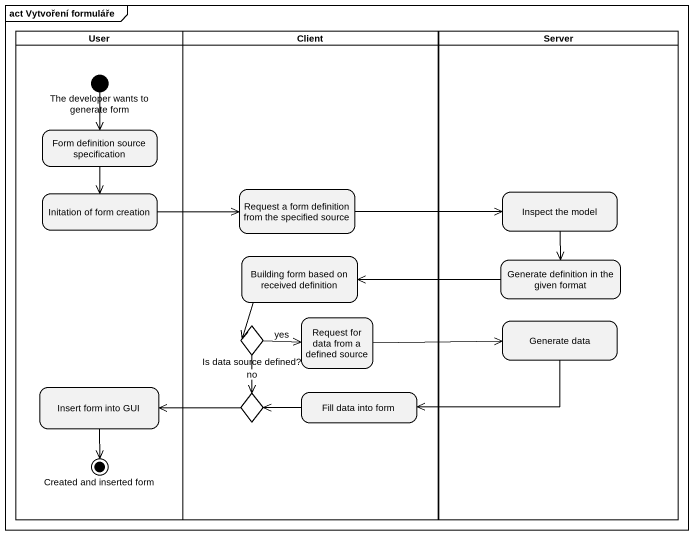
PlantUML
@startuml
mainframe act Vytvoření formuláře
hide empty description
state User <<partition>> {
  state "The developer wants to generate form" as The_developer_wants_to <<start>>
  state "Form definition source specification" as Form_definition_source
  state "Initation of form creation" as Initation_of_form_creation
  state "Insert form into GUI" as Insert_form_into_GUI
  state "Created and inserted form" as Created_and_inserted_form <<end>>
}
state Client <<partition>> {
  state "Request a form definition from the specified source" as Request_a_form_definition
  state "Building form based on received definition" as Building_form_based_on
  state "Is data source defined?" as Is_data_source_defined <<choice>>
  state "Request for data from a defined source" as Request_for_data_from_a
  state choice1 <<choice>>
  state "Fill data into form" as Fill_data_into_form
}
state Server <<partition>> {
  state "Inspect the model" as Inspect_the_model
  state "Generate definition in the given format" as Generate_definition_in_the
  state "Generate data" as Generate_data
}
The_developer_wants_to --> Form_definition_source
Form_definition_source --> Initation_of_form_creation
Initation_of_form_creation -right-> Request_a_form_definition
Request_a_form_definition -right-> Inspect_the_model
Inspect_the_model --> Generate_definition_in_the
Building_form_based_on --> Is_data_source_defined
Generate_definition_in_the -left-> Building_form_based_on
Is_data_source_defined -right-> Request_for_data_from_a : yes
Is_data_source_defined --> choice1 : no
Request_for_data_from_a -right-> Generate_data
Generate_data -left-> Fill_data_into_form
Insert_form_into_GUI --> Created_and_inserted_form
choice1 -left-> Insert_form_into_GUI
Fill_data_into_form -left-> choice1
@enduml
